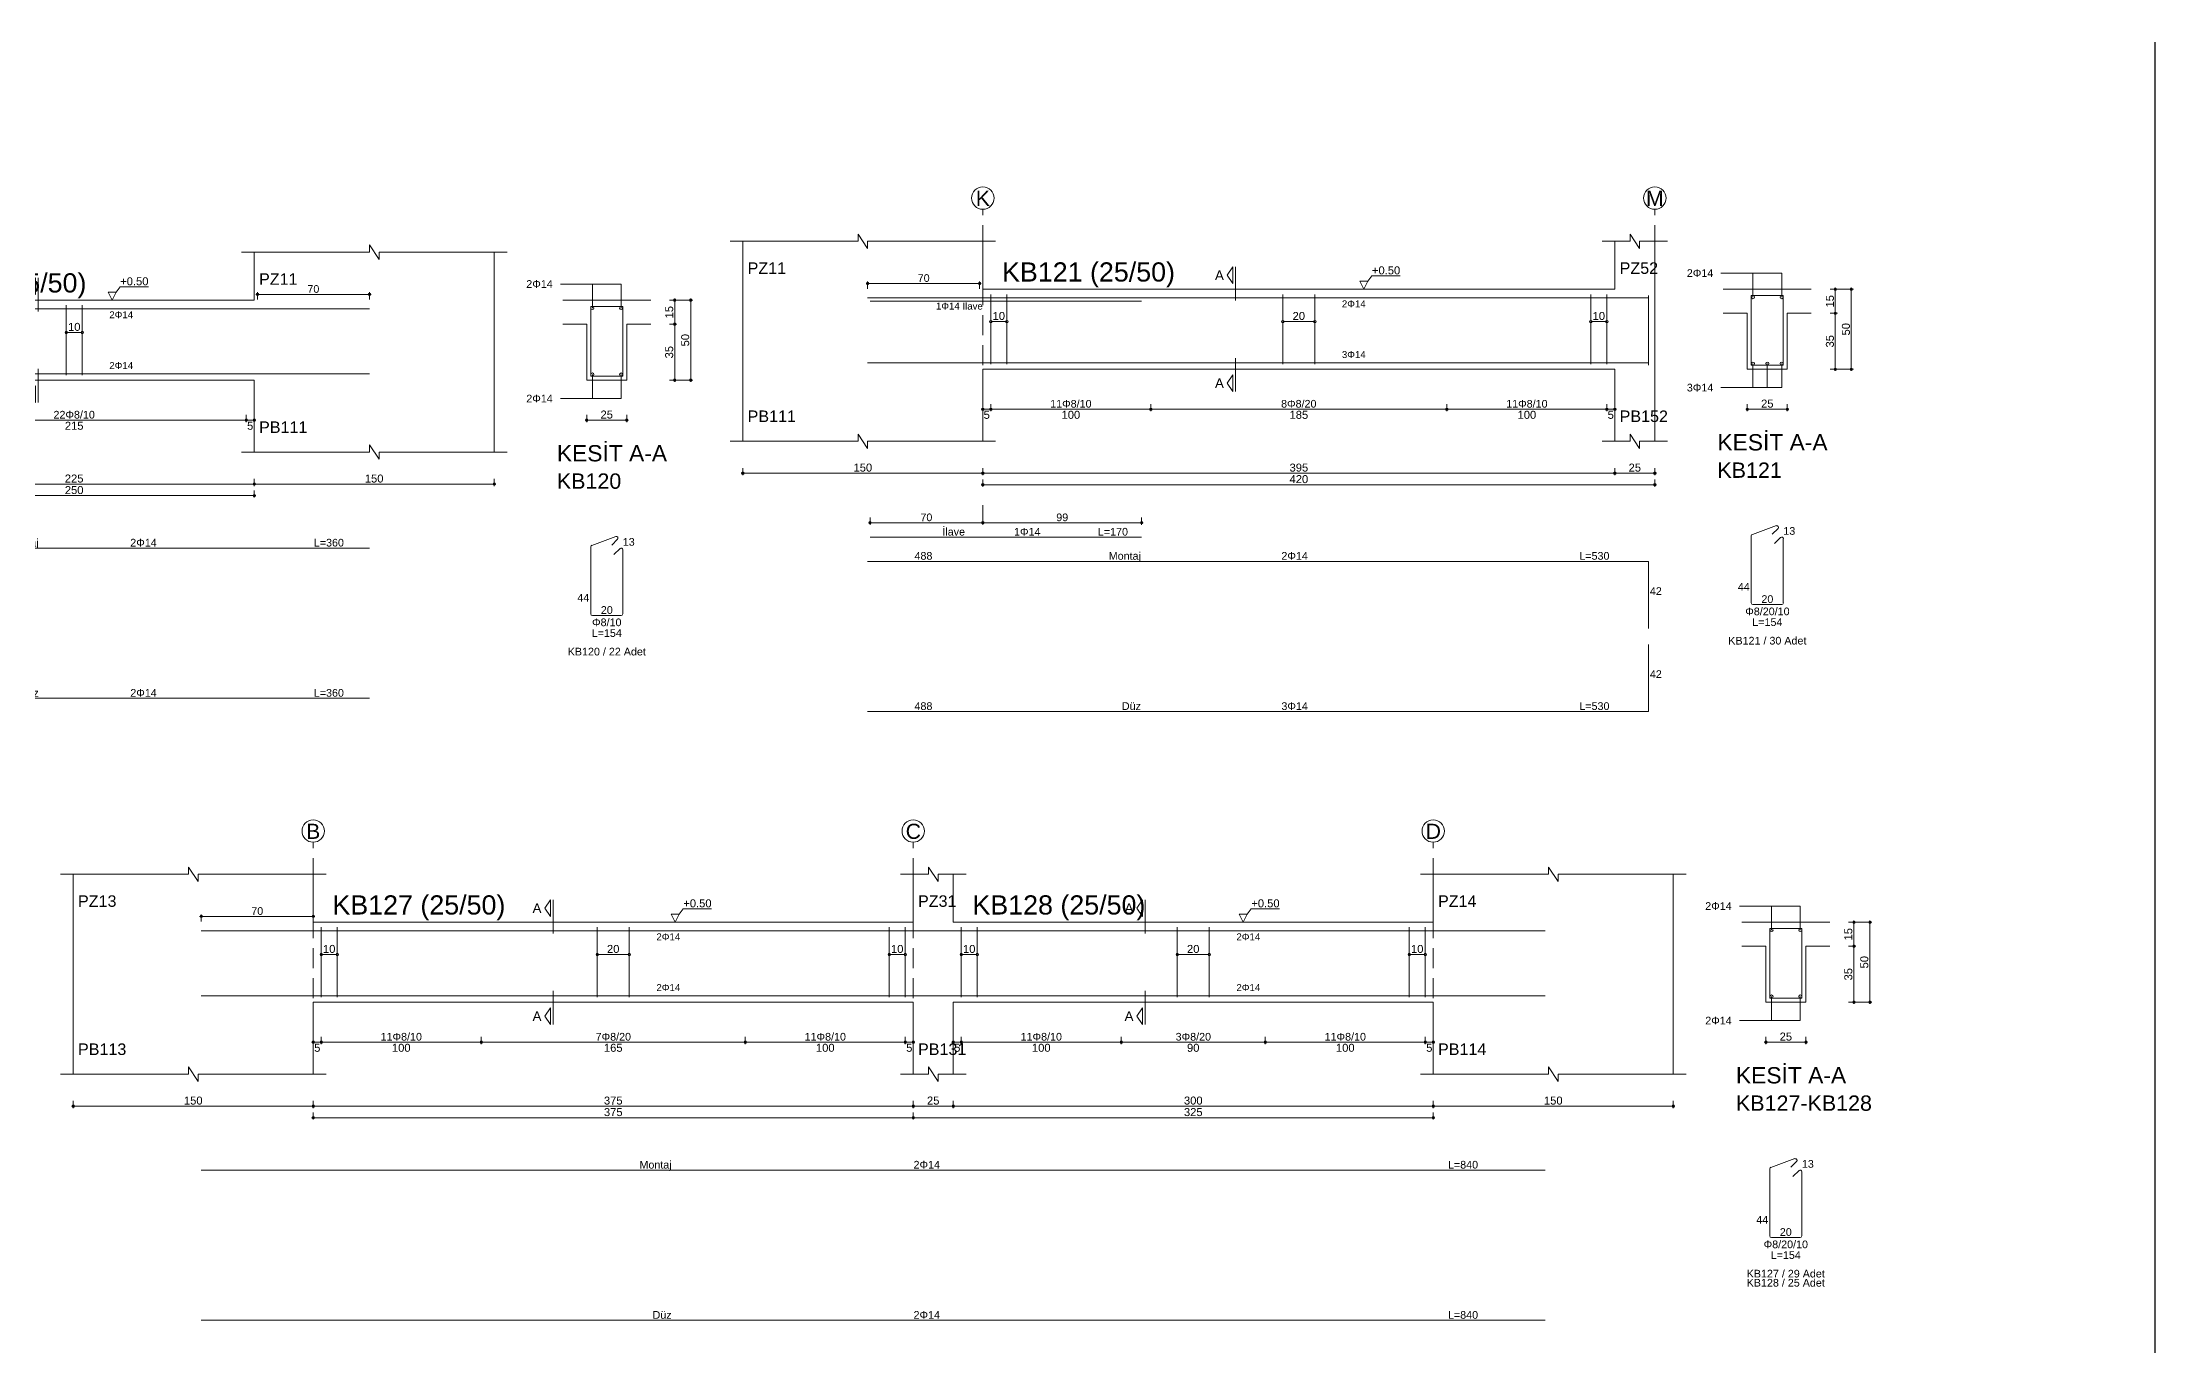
# Model space of a CAD drawing. Header units: millimetres. Extents: x 23801 to 80069, y 9628 to 14137.
# Drawn here: x 29354 to 31334, y 12906 to 14128 of the extents above; entities that cross this region are included whole.
import ezdxf

# ---------------------------------------------------------------- set-up
doc = ezdxf.new("R2010")
doc.units = ezdxf.units.MM
doc.linetypes.add('DASHDOT2', pattern=[12.7, 6.35, -3.175, 0, -3.175])
doc.linetypes.add('DASHED4', pattern=[18.75, 12.5, -6.25])
doc.layers.add('aks', color=251, linetype='DASHDOT2', lineweight=35)
for name, color, linetype in [('Donatı Topl. Uzun. Yazısı', 7, 'Continuous'), ('Donatı Uz. Yazısı', 7, 'Continuous'), ('Donatı Yazısı', 7, 'Continuous'), ('Donatı Çizgisi', 7, 'Continuous'), ('Kiriş', 7, 'Continuous'), ('Standart', 7, 'Continuous'), ('Ölçülendirme', 7, 'Continuous')]:
    doc.layers.add(name, color=color, linetype=linetype)
doc.styles.add('arial_1_18', font='arial.ttf', dxfattribs={"height": 0.2})

# ---------------------------------------------------------------- blocks, each defined once
blk = doc.blocks.new('IDE143Entity7349')
at = {"layer": 'aks', "color": 30, "linetype": 'DASHED4', "lineweight": 5}
blk.add_lwpolyline([(3591.3, 2001.7), (3591.3, 2136.7)], dxfattribs=at)
at = {"layer": 'aks', "color": 1, "linetype": 'Continuous', "lineweight": 5}
blk.add_circle((3591.3, 2143.7), 7, dxfattribs=at)
at = {"layer": 'Donatı Çizgisi', "color": 5, "linetype": 'Continuous', "lineweight": 5}
for points in [[(3595.3, 2039.3), (3595.3, 2082.7)], [(3595.3, 2081.3), (3913.3, 2081.3)], [(3723.8, 2039.9), (3723.8, 2083.5)], [(3733.8, 2039.9), (3733.8, 2083.5)], [(4051.6, 2039.2), (4051.6, 2082.8)], [(4051.6, 2082.8), (4071.6, 2082.8)], [(4071.6, 2039.2), (4071.6, 2082.8)], [(3595.3, 2040.7), (3913.3, 2040.7)], [(4051.6, 2039.2), (4071.6, 2039.2)], [(3595.3, 1889.7), (3595.3, 1931.7)], [(3595.3, 1931.7), (3913.3, 1931.7)], [(4051.6, 1890.6), (4051.6, 1932.5)], [(4052.3, 1933.4), (4067.3, 1938.9)], [(4064.7, 1933.6), (4068.4, 1937.2)], [(4066.1, 1927.7), (4069.9, 1931.5)], [(4071.6, 1890.6), (4071.6, 1930.7)], [(4052.6, 1889.6), (4070.6, 1889.6)], [(3595.3, 1837.9), (3595.3, 1879.9)], [(3595.3, 1837.9), (3913.3, 1837.9)]]:
    blk.add_lwpolyline(points, dxfattribs=at)
for centre in [(4052.6, 2081.8), (4070.6, 2081.8), (4052.6, 2040.2), (4070.6, 2040.2)]:
    blk.add_circle(centre, 1, dxfattribs=at)
for centre, start, end in [((4052.6, 1932.5), 110, 180), ((4067.6, 1937.9), 315, 110), ((4070.6, 1930.7), 0, 135), ((4052.6, 1890.6), 180, 270), ((4070.6, 1890.6), 270, 0)]:
    blk.add_arc(centre, 1.02, start, end, dxfattribs=at)
at = {"layer": 'Kiriş', "color": 1, "linetype": 'Continuous', "lineweight": 5}
for points in [[(3583.3, 2116.7), (3600.8, 2116.7)], [(3591.3, 1991.7), (3591.3, 2116.7)], [(3600.8, 2116.7), (3600.8, 2121.2)], [(3606.8, 2112.2), (3600.8, 2121.2)], [(3606.8, 2112.2), (3606.8, 2116.7)], [(3606.8, 2116.7), (3624.3, 2116.7)], [(3616.3, 2086.7), (3616.3, 2116.7)], [(3833.3, 2116.7), (3913.3, 2116.7)], [(3841.3, 2086.7), (3841.3, 2116.7)], [(3913.3, 2116.7), (3913.3, 2121.2)], [(3919.3, 2112.2), (3913.3, 2121.2)], [(3919.3, 2116.7), (3999.3, 2116.7)], [(3919.3, 2112.2), (3919.3, 2116.7)], [(3991.3, 1991.7), (3991.3, 2116.7)], [(3616.3, 2086.7), (3841.3, 2086.7)], [(4034.1, 2086.7), (4089.1, 2086.7)], [(4034.1, 2071.7), (4049.1, 2071.7)], [(4049.1, 2036.7), (4049.1, 2071.7)], [(4074.1, 2071.7), (4089.1, 2071.7)], [(4074.1, 2036.7), (4074.1, 2071.7)], [(3616.3, 2036.7), (3841.3, 2036.7)], [(3616.3, 1991.7), (3616.3, 2036.7)], [(3841.3, 1991.7), (3841.3, 2036.7)], [(4049.1, 2036.7), (4074.1, 2036.7)], [(3606.8, 1987.2), (3600.8, 1996.2)], [(3600.8, 1991.7), (3600.8, 1996.2)], [(3919.3, 1987.2), (3913.3, 1996.2)], [(3913.3, 1991.7), (3913.3, 1996.2)], [(3583.3, 1991.7), (3600.8, 1991.7)], [(3606.8, 1991.7), (3624.3, 1991.7)], [(3606.8, 1987.2), (3606.8, 1991.7)], [(3833.3, 1991.7), (3913.3, 1991.7)], [(3919.3, 1991.7), (3999.3, 1991.7)], [(3919.3, 1987.2), (3919.3, 1991.7)]]:
    blk.add_lwpolyline(points, dxfattribs=at)
at = {"layer": 'Ölçülendirme', "color": 1, "linetype": 'Continuous', "lineweight": 5}
for points in [[(3701, 2095.5), (3704.5, 2100.7)], [(3704.5, 2090.2), (3704.5, 2100.7)], [(3706.3, 2079.7), (3706.3, 2100.7)], [(3704.5, 2090.2), (3701, 2095.5)], [(3752.5, 2086.7), (3750, 2091.7)], [(3750, 2091.7), (3755, 2091.7)], [(3755, 2091.7), (3752.5, 2086.7)], [(3752.5, 2086.7), (3752.5, 2086.7)], [(3755, 2091.7), (3757.5, 2095)], [(3757.5, 2095), (3775.2, 2095)], [(3842.3, 2090.3), (3914.3, 2090.3)], [(3843.3, 2087.1), (3843.3, 2091.6)], [(3913.3, 2087.1), (3913.3, 2091.6)], [(4032.6, 2096.8), (4070.6, 2096.8)], [(4052.6, 2081.8), (4052.6, 2096.8)], [(4070.6, 2081.8), (4070.6, 2096.8)], [(4100.9, 2086.7), (4115.4, 2086.7)], [(4104.1, 2035.7), (4104.1, 2087.7)], [(4114.1, 2035.7), (4114.1, 2087.7)], [(3723.8, 2066.5), (3733.8, 2066.5)], [(4100.9, 2071.7), (4105.4, 2071.7)], [(3706.3, 2022.7), (3706.3, 2043.7)], [(4052.6, 2025.2), (4052.6, 2040.2)], [(4070.6, 2025.2), (4070.6, 2040.2)], [(4100.9, 2036.7), (4115.4, 2036.7)], [(3701, 2028), (3704.5, 2033.2)], [(3704.5, 2022.7), (3701, 2028)], [(3704.5, 2022.7), (3704.5, 2033.2)], [(4032.6, 2025.2), (4070.6, 2025.2)], [(3615.3, 2011.7), (3842.3, 2011.7)], [(3616.3, 2010.5), (3616.3, 2015)], [(3621.3, 2010.5), (3621.3, 2015)], [(3836.3, 2010.5), (3836.3, 2015)], [(3841.3, 2010.5), (3841.3, 2015)], [(4048.1, 2011.7), (4075.1, 2011.7)], [(4049.1, 2010.5), (4049.1, 2015)], [(4074.1, 2010.5), (4074.1, 2015)], [(3590.3, 1971.7), (3992.3, 1971.7)], [(3591.3, 1970.5), (3591.3, 1975)], [(3591.3, 1963.3), (3591.3, 1967.8)], [(3616.3, 1970.5), (3616.3, 1975)], [(3841.3, 1970.5), (3841.3, 1975)], [(3841.3, 1963.3), (3841.3, 1967.8)], [(3991.3, 1970.5), (3991.3, 1975)], [(3590.3, 1964.5), (3842.3, 1964.5)]]:
    blk.add_lwpolyline(points, dxfattribs=at)
for centre in [(3843.3, 2090.3), (3913.3, 2090.3), (4104.1, 2086.7), (4114.1, 2086.7), (3723.8, 2066.5), (3733.8, 2066.5), (4104.1, 2071.7), (4104.1, 2036.7), (4114.1, 2036.7), (3616.3, 2011.7), (3621.3, 2011.7), (3621.3, 2011.7), (3836.3, 2011.7), (3836.3, 2011.7), (3841.3, 2011.7), (4049.1, 2011.7), (4074.1, 2011.7), (3591.3, 1971.7), (3616.3, 1971.7), (3616.3, 1971.7), (3841.3, 1971.7), (3841.3, 1971.7), (3991.3, 1971.7), (3591.3, 1964.5), (3841.3, 1964.5)]:
    blk.add_circle(centre, 0.75, dxfattribs=at)
at = {"layer": 'aks', "color": 1, "linetype": 'Continuous', "lineweight": 5, "style": 'arial_1_18'}
blk.add_text('J', height=9.45, dxfattribs=at).set_placement((3588, 2138.8))
at = {"layer": 'Donatı Topl. Uzun. Yazısı', "color": 1, "linetype": 'Continuous', "lineweight": 5, "style": 'arial_1_18'}
for s, p in [('L=360', (3878.5, 1932.7)), ('L=154', (4052.2, 1876.2)), ('L=360', (3878.5, 1838.8))]:
    blk.add_text(s, height=4.8, dxfattribs=at).set_placement(p)
at = {"layer": 'Donatı Uz. Yazısı', "color": 1, "linetype": 'Continuous', "lineweight": 5, "style": 'arial_1_18'}
for s, p in [('318', (3614.4, 1932.7)), ('13', (4071.6, 1933.2)), ('42', (3596.2, 1910.7)), ('44', (4043.2, 1898.3)), ('20', (4057.9, 1890.6)), ('42', (3596.2, 1858.9)), ('318', (3614.4, 1838.8))]:
    blk.add_text(s, height=4.8, dxfattribs=at).set_placement(p)
at = {"layer": 'Donatı Yazısı', "color": 5, "linetype": 'Continuous', "lineweight": 5, "style": 'arial_1_18'}
for s, p in [('2Φ14', (4011.3, 2094.4)), ('2Φ14', (4011.3, 2022.8)), ('2Φ14', (3763.8, 1932.7)), ('Φ8/10', (4052.4, 1882.9)), ('KB120 / 22 Adet', (4037.2, 1864.6)), ('2Φ14', (3763.8, 1838.8))]:
    blk.add_text(s, height=4.8, dxfattribs=at).set_placement(p)
for p in [(3750.7, 2075.4), (3750.7, 2043.7)]:
    blk.add_text('2Φ14', height=4.32, rotation=360, dxfattribs=at).set_placement(p)
at = {"layer": 'Donatı Yazısı', "color": 1, "linetype": 'Continuous', "lineweight": 5, "style": 'arial_1_18'}
for s, p in [('Montaj', (3686.4, 1932.7)), ('Düz', (3694.7, 1838.8))]:
    blk.add_text(s, height=4.8, dxfattribs=at).set_placement(p)
at = {"layer": 'Kiriş', "color": 1, "linetype": 'Continuous', "lineweight": 5, "style": 'arial_1_18'}
for s, height, p in [('PZ46', 7.2, (3594.3, 2096.3)), ('KB120 (25/50)', 12, (3628.3, 2091.5)), ('PZ11', 7.2, (3844.3, 2096.3)), ('PB146', 7.2, (3594.3, 2003.7)), ('PB111', 7.2, (3844.3, 2003.7)), ('KESİT A-A', 10.2, (4030.4, 1985.9)), ('KB120', 9.6, (4030.4, 1968.8))]:
    blk.add_text(s, height=height, dxfattribs=at).set_placement(p)
at = {"layer": 'Ölçülendirme', "color": 1, "linetype": 'Continuous', "lineweight": 5, "style": 'arial_1_18'}
for s, height, p in [('+0.50', 5, (3757.5, 2096)), ('A', 5.95, (3693.4, 2092.5)), ('70', 4.8, (3874.5, 2091.3)), ('A', 5.95, (3693.4, 2025)), ('5', 5, (3616.8, 2005.7)), ('215', 5, (3722.9, 2005.7)), ('5', 5, (3836.8, 2005.7)), ('25', 5, (4057.7, 2012.7)), ('25', 5, (3599.9, 1972.7)), ('225', 5, (3722.9, 1972.7)), ('250', 5, (3722.9, 1965.5)), ('150', 5, (3910.4, 1972.7))]:
    blk.add_text(s, height=height, dxfattribs=at).set_placement(p)
for s, rotation, p in [('15', 90, (4103.1, 2075.3)), ('10', 360, (3724.9, 2067.5)), ('50', 90, (4113.1, 2057.8)), ('35', 90, (4103.1, 2050.3))]:
    blk.add_text(s, height=5, rotation=rotation, dxfattribs=at).set_placement(p)
at = {"layer": 'Ölçülendirme', "color": 5, "linetype": 'Continuous', "lineweight": 5, "style": 'arial_1_18'}
blk.add_text('22Φ8/10', height=4.8, dxfattribs=at).set_placement((3715.8, 2012.7))
blk = doc.blocks.new('IDE143Entity7350')
at = {"layer": 'aks', "color": 30, "linetype": 'DASHED4', "lineweight": 5}
for points in [[(4296.1, 2016.8), (4296.1, 2151.8)], [(4716.1, 2016.8), (4716.1, 2151.8)], [(4296.1, 1955.8), (4296.1, 1966.8)]]:
    blk.add_lwpolyline(points, dxfattribs=at)
at = {"layer": 'aks', "color": 1, "linetype": 'Continuous', "lineweight": 5}
for centre in [(4296.1, 2158.8), (4716.1, 2158.8)]:
    blk.add_circle(centre, 7, dxfattribs=at)
at = {"layer": 'Donatı Çizgisi', "color": 5, "linetype": 'Continuous', "lineweight": 5}
for points in [[(4224.1, 2096.4), (4712.1, 2096.4)], [(4225.6, 2094.4), (4395.3, 2094.4)], [(4301.1, 2055), (4301.1, 2098.6)], [(4311.1, 2055), (4311.1, 2098.6)], [(4483.6, 2055), (4483.6, 2098.6)], [(4503.6, 2055), (4503.6, 2098.6)], [(4676.1, 2055), (4676.1, 2098.6)], [(4686.1, 2055), (4686.1, 2098.6)], [(4712.1, 2054.4), (4712.1, 2097.8)], [(4776.4, 2054.3), (4776.4, 2097.9)], [(4776.4, 2097.9), (4796.4, 2097.9)], [(4796.4, 2054.3), (4796.4, 2097.9)], [(4224.1, 2055.8), (4712.1, 2055.8)], [(4776.4, 2054.3), (4796.4, 2054.3)], [(4225.6, 1946.8), (4395.3, 1946.8)], [(4776.4, 1905.7), (4776.4, 1947.6)], [(4777.1, 1948.5), (4792.1, 1954)], [(4789.5, 1948.7), (4793.2, 1952.3)], [(4790.9, 1942.8), (4794.7, 1946.6)], [(4796.4, 1905.7), (4796.4, 1945.8)], [(4224.1, 1931.7), (4712.1, 1931.7)], [(4712.1, 1889.7), (4712.1, 1931.7)], [(4777.4, 1904.7), (4795.4, 1904.7)], [(4712.1, 1837.8), (4712.1, 1879.8)], [(4224.1, 1837.8), (4712.1, 1837.8)]]:
    blk.add_lwpolyline(points, dxfattribs=at)
for centre in [(4777.4, 2096.9), (4795.4, 2096.9), (4777.4, 2055.3), (4786.4, 2055.3), (4795.4, 2055.3)]:
    blk.add_circle(centre, 1, dxfattribs=at)
for centre, start, end in [((4792.4, 1953), 315, 110), ((4777.4, 1947.6), 110, 180), ((4795.4, 1945.8), 0, 135), ((4777.4, 1905.7), 180, 270), ((4795.4, 1905.7), 270, 0)]:
    blk.add_arc(centre, 1.02, start, end, dxfattribs=at)
at = {"layer": 'Kiriş', "color": 1, "linetype": 'Continuous', "lineweight": 5}
for points in [[(4138.1, 2131.8), (4218.1, 2131.8)], [(4146.1, 2006.8), (4146.1, 2131.8)], [(4218.1, 2131.8), (4218.1, 2136.3)], [(4224.1, 2127.3), (4218.1, 2136.3)], [(4224.1, 2127.3), (4224.1, 2131.8)], [(4224.1, 2131.8), (4304.1, 2131.8)], [(4296.1, 2101.8), (4296.1, 2131.8)], [(4683.1, 2131.8), (4700.6, 2131.8)], [(4691.1, 2101.8), (4691.1, 2131.8)], [(4700.6, 2131.8), (4700.6, 2136.3)], [(4706.6, 2127.3), (4700.6, 2136.3)], [(4706.6, 2131.8), (4724.1, 2131.8)], [(4706.6, 2127.3), (4706.6, 2131.8)], [(4716.1, 2006.8), (4716.1, 2131.8)], [(4296.1, 2101.8), (4691.1, 2101.8)], [(4758.9, 2101.8), (4813.9, 2101.8)], [(4758.9, 2086.8), (4773.9, 2086.8)], [(4773.9, 2051.8), (4773.9, 2086.8)], [(4798.9, 2086.8), (4813.9, 2086.8)], [(4798.9, 2051.8), (4798.9, 2086.8)], [(4296.1, 2051.8), (4691.1, 2051.8)], [(4296.1, 2006.8), (4296.1, 2051.8)], [(4691.1, 2006.8), (4691.1, 2051.8)], [(4773.9, 2051.8), (4798.9, 2051.8)], [(4224.1, 2002.3), (4218.1, 2011.3)], [(4218.1, 2006.8), (4218.1, 2011.3)], [(4706.6, 2002.3), (4700.6, 2011.3)], [(4700.6, 2006.8), (4700.6, 2011.3)], [(4138.1, 2006.8), (4218.1, 2006.8)], [(4224.1, 2006.8), (4304.1, 2006.8)], [(4224.1, 2002.3), (4224.1, 2006.8)], [(4683.1, 2006.8), (4700.6, 2006.8)], [(4706.6, 2006.8), (4724.1, 2006.8)], [(4706.6, 2002.3), (4706.6, 2006.8)]]:
    blk.add_lwpolyline(points, dxfattribs=at)
at = {"layer": 'Ölçülendirme', "color": 1, "linetype": 'Continuous', "lineweight": 5}
for points in [[(4448.8, 2110.5), (4452.3, 2115.8)], [(4452.3, 2105.3), (4452.3, 2115.8)], [(4454.1, 2094.8), (4454.1, 2115.8)], [(4223.1, 2105.4), (4295.1, 2105.4)], [(4224.1, 2102.1), (4224.1, 2106.6)], [(4294.1, 2102.1), (4294.1, 2106.6)], [(4452.3, 2105.3), (4448.8, 2110.5)], [(4534.3, 2101.8), (4531.8, 2106.8)], [(4531.8, 2106.8), (4536.8, 2106.8)], [(4536.8, 2106.8), (4534.3, 2101.8)], [(4534.3, 2101.8), (4534.3, 2101.8)], [(4536.8, 2106.8), (4539.3, 2110.1)], [(4539.3, 2110.1), (4557, 2110.1)], [(4757.4, 2111.9), (4795.4, 2111.9)], [(4777.4, 2096.9), (4777.4, 2111.9)], [(4795.4, 2096.9), (4795.4, 2111.9)], [(4825.7, 2101.8), (4840.2, 2101.8)], [(4828.9, 2050.8), (4828.9, 2102.8)], [(4838.9, 2050.8), (4838.9, 2102.8)], [(4825.7, 2086.8), (4830.2, 2086.8)], [(4301.1, 2081.6), (4311.1, 2081.6)], [(4483.6, 2081.6), (4503.6, 2081.6)], [(4676.1, 2081.6), (4686.1, 2081.6)], [(4448.8, 2043), (4452.3, 2048.3)], [(4452.3, 2037.8), (4452.3, 2048.3)], [(4454.1, 2037.8), (4454.1, 2058.8)], [(4777.4, 2040.3), (4777.4, 2055.3)], [(4786.4, 2040.3), (4786.4, 2055.3)], [(4795.4, 2040.3), (4795.4, 2055.3)], [(4825.7, 2051.8), (4840.2, 2051.8)], [(4452.3, 2037.8), (4448.8, 2043)], [(4757.4, 2040.3), (4795.4, 2040.3)], [(4295.1, 2026.8), (4692.1, 2026.8)], [(4296.1, 2025.5), (4296.1, 2030)], [(4301.1, 2025.5), (4301.1, 2030)], [(4401.1, 2025.5), (4401.1, 2030)], [(4586.1, 2025.5), (4586.1, 2030)], [(4686.1, 2025.5), (4686.1, 2030)], [(4691.1, 2025.5), (4691.1, 2030)], [(4772.9, 2026.8), (4799.9, 2026.8)], [(4773.9, 2025.5), (4773.9, 2030)], [(4798.9, 2025.5), (4798.9, 2030)], [(4145.1, 1986.8), (4717.1, 1986.8)], [(4146.1, 1985.5), (4146.1, 1990)], [(4296.1, 1985.5), (4296.1, 1990)], [(4296.1, 1978.3), (4296.1, 1982.8)], [(4691.1, 1985.5), (4691.1, 1990)], [(4716.1, 1985.5), (4716.1, 1990)], [(4716.1, 1978.3), (4716.1, 1982.8)], [(4295.1, 1979.6), (4717.1, 1979.6)], [(4224.6, 1955.8), (4297.1, 1955.8)], [(4225.6, 1954.5), (4225.6, 1959)], [(4295.1, 1955.8), (4396.3, 1955.8)], [(4296.1, 1954.5), (4296.1, 1959)], [(4296.1, 1954.5), (4296.1, 1959)], [(4395.3, 1954.5), (4395.3, 1959)]]:
    blk.add_lwpolyline(points, dxfattribs=at)
for centre in [(4224.1, 2105.4), (4294.1, 2105.4), (4828.9, 2101.8), (4838.9, 2101.8), (4828.9, 2086.8), (4301.1, 2081.6), (4311.1, 2081.6), (4483.6, 2081.6), (4503.6, 2081.6), (4676.1, 2081.6), (4686.1, 2081.6), (4828.9, 2051.8), (4838.9, 2051.8), (4296.1, 2026.8), (4301.1, 2026.8), (4301.1, 2026.8), (4401.1, 2026.8), (4401.1, 2026.8), (4586.1, 2026.8), (4586.1, 2026.8), (4686.1, 2026.8), (4686.1, 2026.8), (4691.1, 2026.8), (4773.9, 2026.8), (4798.9, 2026.8), (4146.1, 1986.8), (4296.1, 1986.8), (4296.1, 1986.8), (4691.1, 1986.8), (4691.1, 1986.8), (4716.1, 1986.8), (4296.1, 1979.6), (4716.1, 1979.6), (4225.6, 1955.8), (4296.1, 1955.8), (4296.1, 1955.8), (4395.3, 1955.8)]:
    blk.add_circle(centre, 0.75, dxfattribs=at)
at = {"layer": 'aks', "color": 1, "linetype": 'Continuous', "lineweight": 5, "style": 'arial_1_18'}
for s, p in [('K', (4291.7, 2153.9)), ('M', (4710.6, 2153.9))]:
    blk.add_text(s, height=9.45, dxfattribs=at).set_placement(p)
at = {"layer": 'Donatı Topl. Uzun. Yazısı', "color": 1, "linetype": 'Continuous', "lineweight": 5, "style": 'arial_1_18'}
for s, p in [('L=170', (4368, 1947.8)), ('L=530', (4668.9, 1932.7)), ('L=154', (4777, 1891.3)), ('L=530', (4668.9, 1838.8))]:
    blk.add_text(s, height=4.8, dxfattribs=at).set_placement(p)
at = {"layer": 'Donatı Uz. Yazısı', "color": 1, "linetype": 'Continuous', "lineweight": 5, "style": 'arial_1_18'}
for s, p in [('13', (4796.4, 1948.3)), ('488', (4253.4, 1932.7)), ('42', (4713, 1910.7)), ('44', (4768, 1913.4)), ('20', (4782.7, 1905.7)), ('42', (4713, 1858.8)), ('488', (4253.4, 1838.8))]:
    blk.add_text(s, height=4.8, dxfattribs=at).set_placement(p)
at = {"layer": 'Donatı Yazısı', "color": 5, "linetype": 'Continuous', "lineweight": 5, "style": 'arial_1_18'}
for s, height, p in [('2Φ14', 4.8, (4736.1, 2109.5)), ('1Φ14 İlave', 4.32, (4266.8, 2089.1)), ('3Φ14', 4.8, (4736.1, 2037.9)), ('1Φ14', 4.8, (4315.6, 1947.8)), ('2Φ14', 4.8, (4482.7, 1932.7)), ('Φ8/20/10', 4.8, (4772.6, 1898)), ('KB121 / 30 Adet', 4.8, (4762, 1879.7)), ('3Φ14', 4.8, (4482.7, 1838.8))]:
    blk.add_text(s, height=height, dxfattribs=at).set_placement(p)
for s, p in [('2Φ14', (4520.5, 2090.5)), ('3Φ14', (4520.5, 2058.8))]:
    blk.add_text(s, height=4.32, rotation=360, dxfattribs=at).set_placement(p)
at = {"layer": 'Donatı Yazısı', "color": 1, "linetype": 'Continuous', "lineweight": 5, "style": 'arial_1_18'}
for s, p in [('İlave', (4270.8, 1947.8)), ('Montaj', (4374.8, 1932.7)), ('Düz', (4383, 1838.8))]:
    blk.add_text(s, height=4.8, dxfattribs=at).set_placement(p)
at = {"layer": 'Kiriş', "color": 1, "linetype": 'Continuous', "lineweight": 5, "style": 'arial_1_18'}
for s, height, p in [('PZ11', 7.2, (4149.1, 2111.4)), ('KB121 (25/50)', 12, (4308.1, 2106.6)), ('PZ52', 7.2, (4694.1, 2111.4)), ('PB111', 7.2, (4149.1, 2018.8)), ('PB152', 7.2, (4694.1, 2018.8)), ('KESİT A-A', 10.2, (4755.2, 2001)), ('KB121', 9.6, (4755.2, 1983.9))]:
    blk.add_text(s, height=height, dxfattribs=at).set_placement(p)
at = {"layer": 'Ölçülendirme', "color": 1, "linetype": 'Continuous', "lineweight": 5, "style": 'arial_1_18'}
for s, height, p in [('A', 5.95, (4441.2, 2107.6)), ('+0.50', 5, (4539.3, 2111.1)), ('70', 4.8, (4255.4, 2106.4)), ('A', 5.95, (4441.2, 2040.1)), ('5', 5, (4296.6, 2020.8)), ('100', 5, (4345.3, 2020.8)), ('185', 5, (4487.8, 2020.8)), ('100', 5, (4630.3, 2020.8)), ('5', 5, (4686.6, 2020.8)), ('25', 5, (4782.5, 2027.8)), ('150', 5, (4215.3, 1987.8)), ('420', 5, (4487.8, 1980.6)), ('395', 5, (4487.8, 1987.8)), ('25', 5, (4699.7, 1987.8))]:
    blk.add_text(s, height=height, dxfattribs=at).set_placement(p)
for s, rotation, p in [('10', 360, (4302.2, 2082.6)), ('20', 360, (4489.7, 2082.6)), ('10', 360, (4677.2, 2082.6)), ('15', 90, (4828, 2090.4)), ('35', 90, (4828, 2065.4)), ('50', 90, (4838, 2072.9))]:
    blk.add_text(s, height=5, rotation=rotation, dxfattribs=at).set_placement(p)
at = {"layer": 'Ölçülendirme', "color": 5, "linetype": 'Continuous', "lineweight": 5, "style": 'arial_1_18'}
for s, p in [('11Φ8/10', (4338.2, 2027.8)), ('8Φ8/20', (4482.5, 2027.8)), ('11Φ8/10', (4623.2, 2027.8)), ('70', (4257.1, 1956.8)), ('99', (4342, 1956.8))]:
    blk.add_text(s, height=4.8, dxfattribs=at).set_placement(p)
blk = doc.blocks.new('IDE143Entity7355')
at = {"layer": 'aks', "color": 30, "linetype": 'DASHED4', "lineweight": 5}
for points in [[(7939.2, 2001.7), (7939.2, 2136.7)], [(8314.2, 2001.7), (8314.2, 2136.7)], [(8639.2, 2001.7), (8639.2, 2136.7)]]:
    blk.add_lwpolyline(points, dxfattribs=at)
at = {"layer": 'aks', "color": 1, "linetype": 'Continuous', "lineweight": 5}
for centre in [(7939.2, 2143.7), (8314.2, 2143.7), (8639.2, 2143.7)]:
    blk.add_circle(centre, 7, dxfattribs=at)
at = {"layer": 'Donatı Çizgisi', "color": 5, "linetype": 'Continuous', "lineweight": 5}
for points in [[(7869.2, 2081.3), (8709.2, 2081.3)], [(7944.2, 2039.9), (7944.2, 2083.5)], [(7954.2, 2039.9), (7954.2, 2083.5)], [(8116.7, 2039.9), (8116.7, 2083.5)], [(8136.7, 2039.9), (8136.7, 2083.5)], [(8299.2, 2039.9), (8299.2, 2083.5)], [(8309.2, 2039.9), (8309.2, 2083.5)], [(8344.2, 2039.9), (8344.2, 2083.5)], [(8354.2, 2039.9), (8354.2, 2083.5)], [(8479.2, 2039.9), (8479.2, 2083.5)], [(8499.2, 2039.9), (8499.2, 2083.5)], [(8624.2, 2039.9), (8624.2, 2083.5)], [(8634.2, 2039.9), (8634.2, 2083.5)], [(8849.6, 2039.2), (8849.6, 2082.8)], [(8849.6, 2082.8), (8869.6, 2082.8)], [(8869.6, 2039.2), (8869.6, 2082.8)], [(7869.2, 2040.7), (8709.2, 2040.7)], [(8849.6, 2039.2), (8869.6, 2039.2)], [(7869.2, 1931.7), (8709.2, 1931.7)], [(8849.6, 1890.6), (8849.6, 1932.5)], [(8850.2, 1933.4), (8865.2, 1938.9)], [(8862.7, 1933.6), (8866.3, 1937.2)], [(8864, 1927.7), (8867.8, 1931.5)], [(8869.6, 1890.6), (8869.6, 1930.7)], [(8850.6, 1889.6), (8868.5, 1889.6)], [(7869.2, 1837.9), (8709.2, 1837.9)]]:
    blk.add_lwpolyline(points, dxfattribs=at)
for centre in [(8850.6, 2081.8), (8868.6, 2081.8), (8850.6, 2040.2), (8868.6, 2040.2)]:
    blk.add_circle(centre, 1, dxfattribs=at)
for centre, start, end in [((8850.6, 1932.5), 110, 180), ((8865.6, 1937.9), 315, 110), ((8868.5, 1930.7), 0, 135), ((8850.6, 1890.6), 180, 270), ((8868.5, 1890.6), 270, 0)]:
    blk.add_arc(centre, 1.02, start, end, dxfattribs=at)
at = {"layer": 'Kiriş', "color": 1, "linetype": 'Continuous', "lineweight": 5}
for points in [[(7781.2, 2116.7), (7861.2, 2116.7)], [(7789.2, 1991.7), (7789.2, 2116.7)], [(7861.2, 2116.7), (7861.2, 2121.2)], [(7867.2, 2112.2), (7861.2, 2121.2)], [(7867.2, 2112.2), (7867.2, 2116.7)], [(7867.2, 2116.7), (7947.2, 2116.7)], [(7939.2, 2086.7), (7939.2, 2116.7)], [(8306.2, 2116.7), (8323.7, 2116.7)], [(8314.2, 2086.7), (8314.2, 2116.7)], [(8323.7, 2116.7), (8323.7, 2121.2)], [(8329.7, 2112.2), (8323.7, 2121.2)], [(8329.7, 2116.7), (8347.2, 2116.7)], [(8329.7, 2112.2), (8329.7, 2116.7)], [(8339.2, 2086.7), (8339.2, 2116.7)], [(8631.2, 2116.7), (8711.2, 2116.7)], [(8639.2, 2086.7), (8639.2, 2116.7)], [(8711.2, 2116.7), (8711.2, 2121.2)], [(8717.2, 2112.2), (8711.2, 2121.2)], [(8717.2, 2116.7), (8797.2, 2116.7)], [(8717.2, 2112.2), (8717.2, 2116.7)], [(8789.2, 1991.7), (8789.2, 2116.7)], [(7939.2, 2086.7), (8314.2, 2086.7)], [(8339.2, 2086.7), (8639.2, 2086.7)], [(8832.1, 2086.7), (8887.1, 2086.7)], [(8832.1, 2071.7), (8847.1, 2071.7)], [(8847.1, 2036.7), (8847.1, 2071.7)], [(8872.1, 2071.7), (8887.1, 2071.7)], [(8872.1, 2036.7), (8872.1, 2071.7)], [(7939.2, 2036.7), (8314.2, 2036.7)], [(7939.2, 1991.7), (7939.2, 2036.7)], [(8314.2, 1991.7), (8314.2, 2036.7)], [(8339.2, 2036.7), (8639.2, 2036.7)], [(8339.2, 1991.7), (8339.2, 2036.7)], [(8639.2, 1991.7), (8639.2, 2036.7)], [(8847.1, 2036.7), (8872.1, 2036.7)], [(7867.2, 1987.2), (7861.2, 1996.2)], [(7861.2, 1991.7), (7861.2, 1996.2)], [(8329.7, 1987.2), (8323.7, 1996.2)], [(8323.7, 1991.7), (8323.7, 1996.2)], [(8717.2, 1987.2), (8711.2, 1996.2)], [(8711.2, 1991.7), (8711.2, 1996.2)], [(7781.2, 1991.7), (7861.2, 1991.7)], [(7867.2, 1991.7), (7947.2, 1991.7)], [(7867.2, 1987.2), (7867.2, 1991.7)], [(8306.2, 1991.7), (8323.7, 1991.7)], [(8329.7, 1991.7), (8347.2, 1991.7)], [(8329.7, 1987.2), (8329.7, 1991.7)], [(8631.2, 1991.7), (8711.2, 1991.7)], [(8717.2, 1991.7), (8797.2, 1991.7)], [(8717.2, 1987.2), (8717.2, 1991.7)]]:
    blk.add_lwpolyline(points, dxfattribs=at)
at = {"layer": 'Ölçülendirme', "color": 1, "linetype": 'Continuous', "lineweight": 5}
for points in [[(8084, 2095.5), (8087.5, 2100.7)], [(8087.5, 2090.2), (8087.5, 2100.7)], [(8089.2, 2079.7), (8089.2, 2100.7)], [(8454, 2095.5), (8457.5, 2100.7)], [(8457.5, 2090.2), (8457.5, 2100.7)], [(8459.2, 2079.7), (8459.2, 2100.7)], [(7868.2, 2090.3), (7940.2, 2090.3)], [(7869.2, 2087.1), (7869.2, 2091.6)], [(7939.2, 2087.1), (7939.2, 2091.6)], [(8087.5, 2090.2), (8084, 2095.5)], [(8165.5, 2086.7), (8163, 2091.7)], [(8163, 2091.7), (8168, 2091.7)], [(8168, 2091.7), (8165.5, 2086.7)], [(8165.5, 2086.7), (8165.5, 2086.7)], [(8168, 2091.7), (8170.5, 2095)], [(8170.5, 2095), (8188.1, 2095)], [(8457.5, 2090.2), (8454, 2095.5)], [(8520.5, 2086.7), (8518, 2091.7)], [(8518, 2091.7), (8523, 2091.7)], [(8523, 2091.7), (8520.5, 2086.7)], [(8520.5, 2086.7), (8520.5, 2086.7)], [(8523, 2091.7), (8525.5, 2095)], [(8525.5, 2095), (8543.1, 2095)], [(8830.6, 2096.8), (8868.6, 2096.8)], [(8850.6, 2081.8), (8850.6, 2096.8)], [(8868.6, 2081.8), (8868.6, 2096.8)], [(8898.8, 2086.7), (8913.3, 2086.7)], [(8902.1, 2035.7), (8902.1, 2087.7)], [(8912.1, 2035.7), (8912.1, 2087.7)], [(7944.2, 2066.5), (7954.2, 2066.5)], [(8116.7, 2066.5), (8136.7, 2066.5)], [(8299.2, 2066.5), (8309.2, 2066.5)], [(8344.2, 2066.5), (8354.2, 2066.5)], [(8479.2, 2066.5), (8499.2, 2066.5)], [(8624.2, 2066.5), (8634.2, 2066.5)], [(8898.8, 2071.7), (8903.3, 2071.7)], [(8089.2, 2022.7), (8089.2, 2043.7)], [(8459.2, 2022.7), (8459.2, 2043.7)], [(8850.6, 2025.2), (8850.6, 2040.2)], [(8868.6, 2025.2), (8868.6, 2040.2)], [(8898.8, 2036.7), (8913.3, 2036.7)], [(8084, 2028), (8087.5, 2033.2)], [(8087.5, 2022.7), (8084, 2028)], [(8087.5, 2022.7), (8087.5, 2033.2)], [(8454, 2028), (8457.5, 2033.2)], [(8457.5, 2022.7), (8454, 2028)], [(8457.5, 2022.7), (8457.5, 2033.2)], [(8830.6, 2025.2), (8868.6, 2025.2)], [(7938.2, 2011.7), (8315.2, 2011.7)], [(7939.2, 2010.5), (7939.2, 2015)], [(7944.2, 2010.5), (7944.2, 2015)], [(8044.2, 2010.5), (8044.2, 2015)], [(8209.2, 2010.5), (8209.2, 2015)], [(8309.2, 2010.5), (8309.2, 2015)], [(8314.2, 2010.5), (8314.2, 2015)], [(8338.2, 2011.7), (8640.2, 2011.7)], [(8339.2, 2010.5), (8339.2, 2015)], [(8344.2, 2010.5), (8344.2, 2015)], [(8444.2, 2010.5), (8444.2, 2015)], [(8534.2, 2010.5), (8534.2, 2015)], [(8634.2, 2010.5), (8634.2, 2015)], [(8639.2, 2010.5), (8639.2, 2015)], [(8846.1, 2011.7), (8873.1, 2011.7)], [(8847.1, 2010.5), (8847.1, 2015)], [(8872.1, 2010.5), (8872.1, 2015)], [(7788.2, 1971.7), (8790.2, 1971.7)], [(7789.2, 1970.5), (7789.2, 1975)], [(7939.2, 1970.5), (7939.2, 1975)], [(7939.2, 1963.3), (7939.2, 1967.8)], [(8314.2, 1970.5), (8314.2, 1975)], [(8314.2, 1963.3), (8314.2, 1967.8)], [(8339.2, 1970.5), (8339.2, 1975)], [(8639.2, 1970.5), (8639.2, 1975)], [(8639.2, 1963.3), (8639.2, 1967.8)], [(8789.2, 1970.5), (8789.2, 1975)], [(7938.2, 1964.5), (8640.2, 1964.5)]]:
    blk.add_lwpolyline(points, dxfattribs=at)
for centre in [(7869.2, 2090.3), (7939.2, 2090.3), (8902.1, 2086.7), (8912.1, 2086.7), (7944.2, 2066.5), (7954.2, 2066.5), (8116.7, 2066.5), (8136.7, 2066.5), (8299.2, 2066.5), (8309.2, 2066.5), (8344.2, 2066.5), (8354.2, 2066.5), (8479.2, 2066.5), (8499.2, 2066.5), (8624.2, 2066.5), (8634.2, 2066.5), (8902.1, 2071.7), (8902.1, 2036.7), (8912.1, 2036.7), (7939.2, 2011.7), (7944.2, 2011.7), (7944.2, 2011.7), (8044.2, 2011.7), (8044.2, 2011.7), (8209.2, 2011.7), (8209.2, 2011.7), (8309.2, 2011.7), (8309.2, 2011.7), (8314.2, 2011.7), (8339.2, 2011.7), (8344.2, 2011.7), (8344.2, 2011.7), (8444.2, 2011.7), (8444.2, 2011.7), (8534.2, 2011.7), (8534.2, 2011.7), (8634.2, 2011.7), (8634.2, 2011.7), (8639.2, 2011.7), (8847.1, 2011.7), (8872.1, 2011.7), (7789.2, 1971.7), (7939.2, 1971.7), (7939.2, 1971.7), (8314.2, 1971.7), (8314.2, 1971.7), (8339.2, 1971.7), (8339.2, 1971.7), (8639.2, 1971.7), (8639.2, 1971.7), (8789.2, 1971.7), (7939.2, 1964.5), (8314.2, 1964.5), (8314.2, 1964.5), (8639.2, 1964.5)]:
    blk.add_circle(centre, 0.75, dxfattribs=at)
at = {"layer": 'aks', "color": 1, "linetype": 'Continuous', "lineweight": 5, "style": 'arial_1_18'}
for s, p in [('B', (7934.8, 2138.8)), ('C', (8309.5, 2138.8)), ('D', (8634.5, 2138.8))]:
    blk.add_text(s, height=9.45, dxfattribs=at).set_placement(p)
at = {"layer": 'Donatı Topl. Uzun. Yazısı', "color": 1, "linetype": 'Continuous', "lineweight": 5, "style": 'arial_1_18'}
for s, p in [('L=840', (8648.4, 1932.7)), ('L=154', (8850.1, 1876.2)), ('L=840', (8648.4, 1838.8))]:
    blk.add_text(s, height=4.8, dxfattribs=at).set_placement(p)
at = {"layer": 'Donatı Uz. Yazısı', "color": 1, "linetype": 'Continuous', "lineweight": 5, "style": 'arial_1_18'}
for s, p in [('13', (8869.6, 1933.2)), ('44', (8841.1, 1898.3)), ('20', (8855.8, 1890.6))]:
    blk.add_text(s, height=4.8, dxfattribs=at).set_placement(p)
at = {"layer": 'Donatı Yazısı', "color": 5, "linetype": 'Continuous', "lineweight": 5, "style": 'arial_1_18'}
for s, p in [('2Φ14', (8809.2, 2094.4)), ('2Φ14', (8809.2, 2022.8)), ('2Φ14', (8314.4, 1932.7)), ('Φ8/20/10', (8845.7, 1882.9)), ('KB127 / 29 Adet', (8835.1, 1864.6)), ('KB128 / 25 Adet', (8835.1, 1858.9)), ('2Φ14', (8314.4, 1838.8))]:
    blk.add_text(s, height=4.8, dxfattribs=at).set_placement(p)
for p in [(8153.7, 2075.4), (8516.2, 2075.4), (8153.7, 2043.7), (8516.2, 2043.7)]:
    blk.add_text('2Φ14', height=4.32, rotation=360, dxfattribs=at).set_placement(p)
at = {"layer": 'Donatı Yazısı', "color": 1, "linetype": 'Continuous', "lineweight": 5, "style": 'arial_1_18'}
for s, p in [('Montaj', (8143.1, 1932.7)), ('Düz', (8151.3, 1838.8))]:
    blk.add_text(s, height=4.8, dxfattribs=at).set_placement(p)
at = {"layer": 'Kiriş', "color": 1, "linetype": 'Continuous', "lineweight": 5, "style": 'arial_1_18'}
for s, height, p in [('PZ13', 7.2, (7792.2, 2096.3)), ('KB127 (25/50)', 12, (7951.2, 2091.5)), ('PZ31', 7.2, (8317.2, 2096.3)), ('KB128 (25/50)', 12, (8351.2, 2091.5)), ('PZ14', 7.2, (8642.2, 2096.3)), ('PB113', 7.2, (7792.2, 2003.7)), ('PB131', 7.2, (8317.2, 2003.7)), ('PB114', 7.2, (8642.2, 2003.7)), ('KESİT A-A', 10.2, (8828.4, 1985.9)), ('KB127-KB128', 9.6, (8828.4, 1968.8))]:
    blk.add_text(s, height=height, dxfattribs=at).set_placement(p)
at = {"layer": 'Ölçülendirme', "color": 1, "linetype": 'Continuous', "lineweight": 5, "style": 'arial_1_18'}
for s, height, p in [('+0.50', 5, (8170.5, 2096)), ('+0.50', 5, (8525.5, 2096)), ('70', 4.8, (7900.5, 2091.3)), ('A', 5.95, (8076.3, 2092.5)), ('A', 5.95, (8446.3, 2092.5)), ('A', 5.95, (8076.3, 2025)), ('A', 5.95, (8446.3, 2025)), ('5', 5, (7939.8, 2005.7)), ('100', 5, (7988.4, 2005.7)), ('165', 5, (8120.9, 2005.7)), ('100', 5, (8253.4, 2005.7)), ('5', 5, (8309.8, 2005.7)), ('5', 5, (8339.8, 2005.7)), ('100', 5, (8388.4, 2005.7)), ('90', 5, (8485.3, 2005.7)), ('100', 5, (8578.4, 2005.7)), ('5', 5, (8634.8, 2005.7)), ('25', 5, (8855.7, 2012.7)), ('150', 5, (7858.4, 1972.7)), ('375', 5, (8120.9, 1972.7)), ('375', 5, (8120.9, 1965.5)), ('25', 5, (8322.8, 1972.7)), ('300', 5, (8483.4, 1972.7)), ('325', 5, (8483.4, 1965.5)), ('150', 5, (8708.4, 1972.7))]:
    blk.add_text(s, height=height, dxfattribs=at).set_placement(p)
for s, rotation, p in [('15', 90, (8901.1, 2075.3)), ('10', 360, (7945.3, 2067.5)), ('20', 360, (8122.8, 2067.5)), ('10', 360, (8300.3, 2067.5)), ('10', 360, (8345.3, 2067.5)), ('20', 360, (8485.3, 2067.5)), ('10', 360, (8625.3, 2067.5)), ('50', 90, (8911.1, 2057.8)), ('35', 90, (8901.1, 2050.3))]:
    blk.add_text(s, height=5, rotation=rotation, dxfattribs=at).set_placement(p)
at = {"layer": 'Ölçülendirme', "color": 5, "linetype": 'Continuous', "lineweight": 5, "style": 'arial_1_18'}
for s, p in [('11Φ8/10', (7981.3, 2012.7)), ('7Φ8/20', (8115.7, 2012.7)), ('11Φ8/10', (8246.3, 2012.7)), ('11Φ8/10', (8381.3, 2012.7)), ('3Φ8/20', (8478.2, 2012.7)), ('11Φ8/10', (8571.3, 2012.7))]:
    blk.add_text(s, height=4.8, dxfattribs=at).set_placement(p)

msp = doc.modelspace()

# ---------------------------------------------------------------- linework, layer by layer
msp.add_line((31334.1, 14128.3), (31334.1, 9628.3))

# ---------------------------------------------------------------- block references
at = {"layer": 'Standart', "xscale": 1.5, "yscale": 1.5, "zscale": 1.5}
for name, p in [('IDE143Entity7349', (23790.5, 10756.4)), ('IDE143Entity7350', (23791.3, 10744)), ('IDE143Entity7355', (17698.9, 10173.1))]:
    msp.add_blockref(name, p, dxfattribs=at)

doc.saveas('drawing.dxf')
